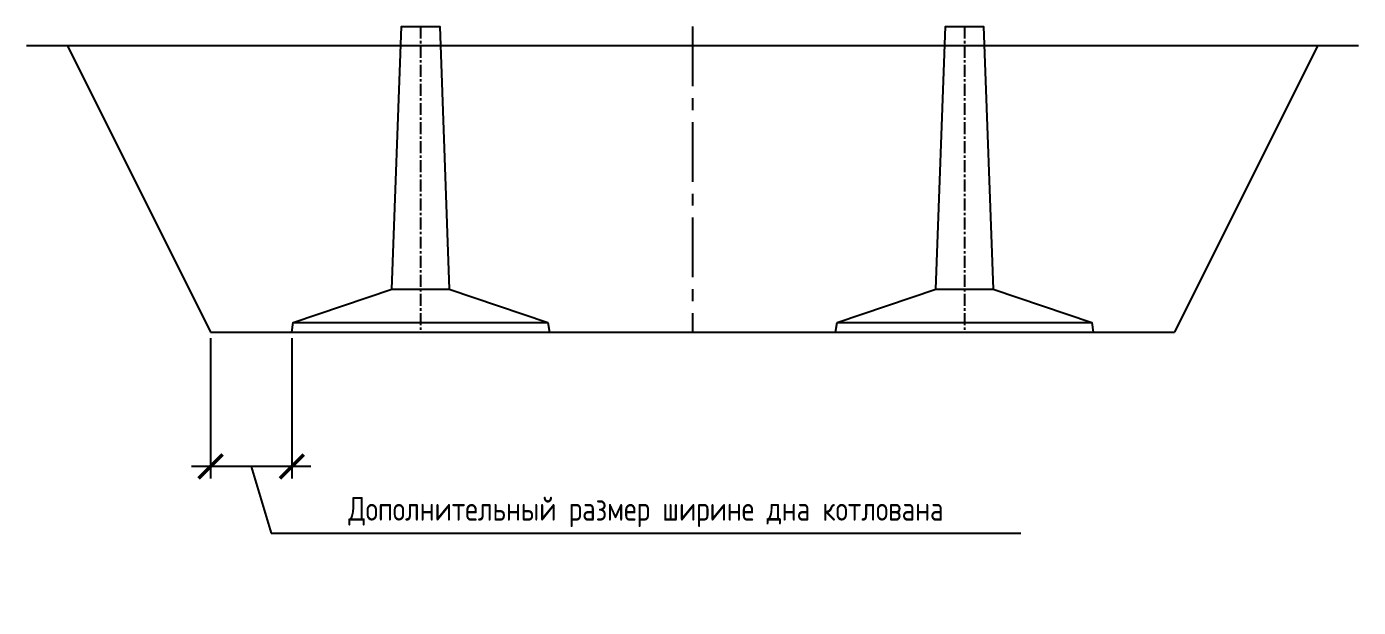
# Model space of a CAD drawing. Header units: millimetres. Extents: x 13371 to 72491, y -203173 to 48018.
# Drawn here: x 13371 to 27329, y -127290 to -121208 of the extents above; entities that cross this region are included whole.
import ezdxf

# ---------------------------------------------------------------- set-up
doc = ezdxf.new("R2010")
doc.units = ezdxf.units.MM
doc.linetypes.add('осевая', pattern=[2, 1.25, -0.25, 0.25, -0.25])
doc.layers.add('Осевая', color=7, linetype='осевая', lineweight=25)
doc.layers.add('Тонкая', color=7, linetype='Continuous', lineweight=25)
doc.styles.add('ГОСТ 2.304', font='CS_Gost2304.shx')
doc.dimstyles.new('СПДС', dxfattribs={"dimscale": 100, "dimtxt": 2.5, "dimasz": 2.5, "dimexe": 1.25, "dimexo": 0.625, "dimtad": 1, "dimdec": 0, "dimtxsty": 'ГОСТ 2.304', "dimblk": 'ARCHTICK', "dimblk1": 'ARCHTICK', "dimblk2": 'ARCHTICK', "dimcen": 2.5, "dimdle": 2, "dimadec": 0, "dimazin": 2, "dimtfac": 0.75, "dimtdec": 4, "dimtmove": 1, "dimatfit": 3, "dimfxl": 1, "dimtolj": 1, "dimarcsym": 1})

# ---------------------------------------------------------------- blocks, each defined once
blk = doc.blocks.new('_ArchTick')
at = {"color": 0, "linetype": 'ByBlock', "const_width": 0.15}
blk.add_lwpolyline([(-0.5, -0.5), (0.5, 0.5)], dxfattribs=at)
blk = doc.blocks.new('*D33')
at = {"color": 0, "lineweight": -2, "ltscale": 100, "transparency": 16777216}
for p, q in [((15299, -124470), (15299, -125939)), ((16150, -124470), (16150, -125939)), ((16350, -125814), (15099, -125814)), ((15724, -125814), (15934, -126513)), ((15934, -126513), (23790, -126513))]:
    blk.add_line(p, q, dxfattribs=at)
at = {"layer": 'Defpoints', "color": 0, "ltscale": 100, "transparency": 16777216}
for p in [(15299, -124408), (16150, -124408), (15299, -125814)]:
    blk.add_point(p, dxfattribs=at)
at = {"color": 0, "lineweight": -2, "ltscale": 100, "transparency": 16777216, "xscale": 250, "yscale": 250, "zscale": 250, "rotation": 180}
blk.add_blockref('_ArchTick', (15299, -125814), dxfattribs=at)
at = {"color": 0, "lineweight": -2, "ltscale": 100, "transparency": 16777216, "xscale": 250, "yscale": 250, "zscale": 250}
blk.add_blockref('_ArchTick', (16150, -125814), dxfattribs=at)
at = {"color": 0, "ltscale": 100, "transparency": 16777216, "insert": (19862, -126291), "char_height": 250, "attachment_point": 5, "style": 'ГОСТ 2.304'}
blk.add_mtext('\\A1;Дополнительный размер ширине дна котлована', dxfattribs=at)

msp = doc.modelspace()

# ---------------------------------------------------------------- linework, layer by layer
at = {"ltscale": 100}
for p, q in [((17299.9, -121207.6), (17699.9, -121207.6)), ((22999.9, -121207.6), (23399.9, -121207.6)), ((27328.9, -121407.6), (13370.8, -121407.6)), ((13798.8, -121407.6), (15298.8, -124407.6)), ((16149.9, -121407.6), (14649.9, -121407.6)), ((26900.9, -121407.6), (25400.9, -124407.6)), ((17199.9, -123957.6), (17799.9, -123957.6)), ((22899.9, -123957.6), (23499.9, -123957.6)), ((16164.9, -124307.6), (18834.9, -124307.6)), ((21864.9, -124307.6), (24534.9, -124307.6)), ((15298.8, -124407.6), (25400.9, -124407.6))]:
    msp.add_line(p, q, dxfattribs=at)
for points in [[(16149.9, -124407.6), (16164.9, -124307.6), (17199.9, -123957.6), (17299.9, -121207.6), (17699.9, -121207.6), (17799.9, -123957.6), (18834.9, -124307.6), (18849.9, -124407.6)], [(21849.9, -124407.6), (21864.9, -124307.6), (22899.9, -123957.6), (22999.9, -121207.6), (23399.9, -121207.6), (23499.9, -123957.6), (24534.9, -124307.6), (24549.9, -124407.6)]]:
    msp.add_lwpolyline(points, dxfattribs=at)
at = {"layer": 'Осевая', "ltscale": 100}
for p, q in [((17499.9, -121207.6), (17499.9, -124407.6)), ((23199.9, -121207.6), (23199.9, -124407.6))]:
    msp.add_line(p, q, dxfattribs=at)
at = {"layer": 'Осевая', "ltscale": 500}
msp.add_line((20349.9, -121207.6), (20349.9, -124407.6), dxfattribs=at)
at = {"layer": 'Тонкая', "ltscale": 100}
for p, q in [((16149.9, -124407.6), (18849.9, -124407.6)), ((21849.9, -124407.6), (24549.9, -124407.6))]:
    msp.add_line(p, q, dxfattribs=at)

# ---------------------------------------------------------------- dimensions: what is measured, and where the dimension line sits
at = {"ltscale": 100}
dim = msp.add_linear_dim(base=(15298.8, -125814.2), p1=(16149.9, -124407.6), p2=(15298.8, -124407.6), text='Дополнительный размер ширине дна котлована', dimstyle='СПДС', override={"dimlfac": 1, "dimtxsty": 'ГОСТ 2.304', "dimblk1": 'ArchTick', "dimblk2": 'ArchTick', "dimsah": 1, "dimtolj": 1}, dxfattribs=at)
dim.commit()
dim.dimension.update_dxf_attribs({"geometry": '*D33', "text_midpoint": (15996.6, -126290.8)})

doc.saveas('drawing.dxf')
